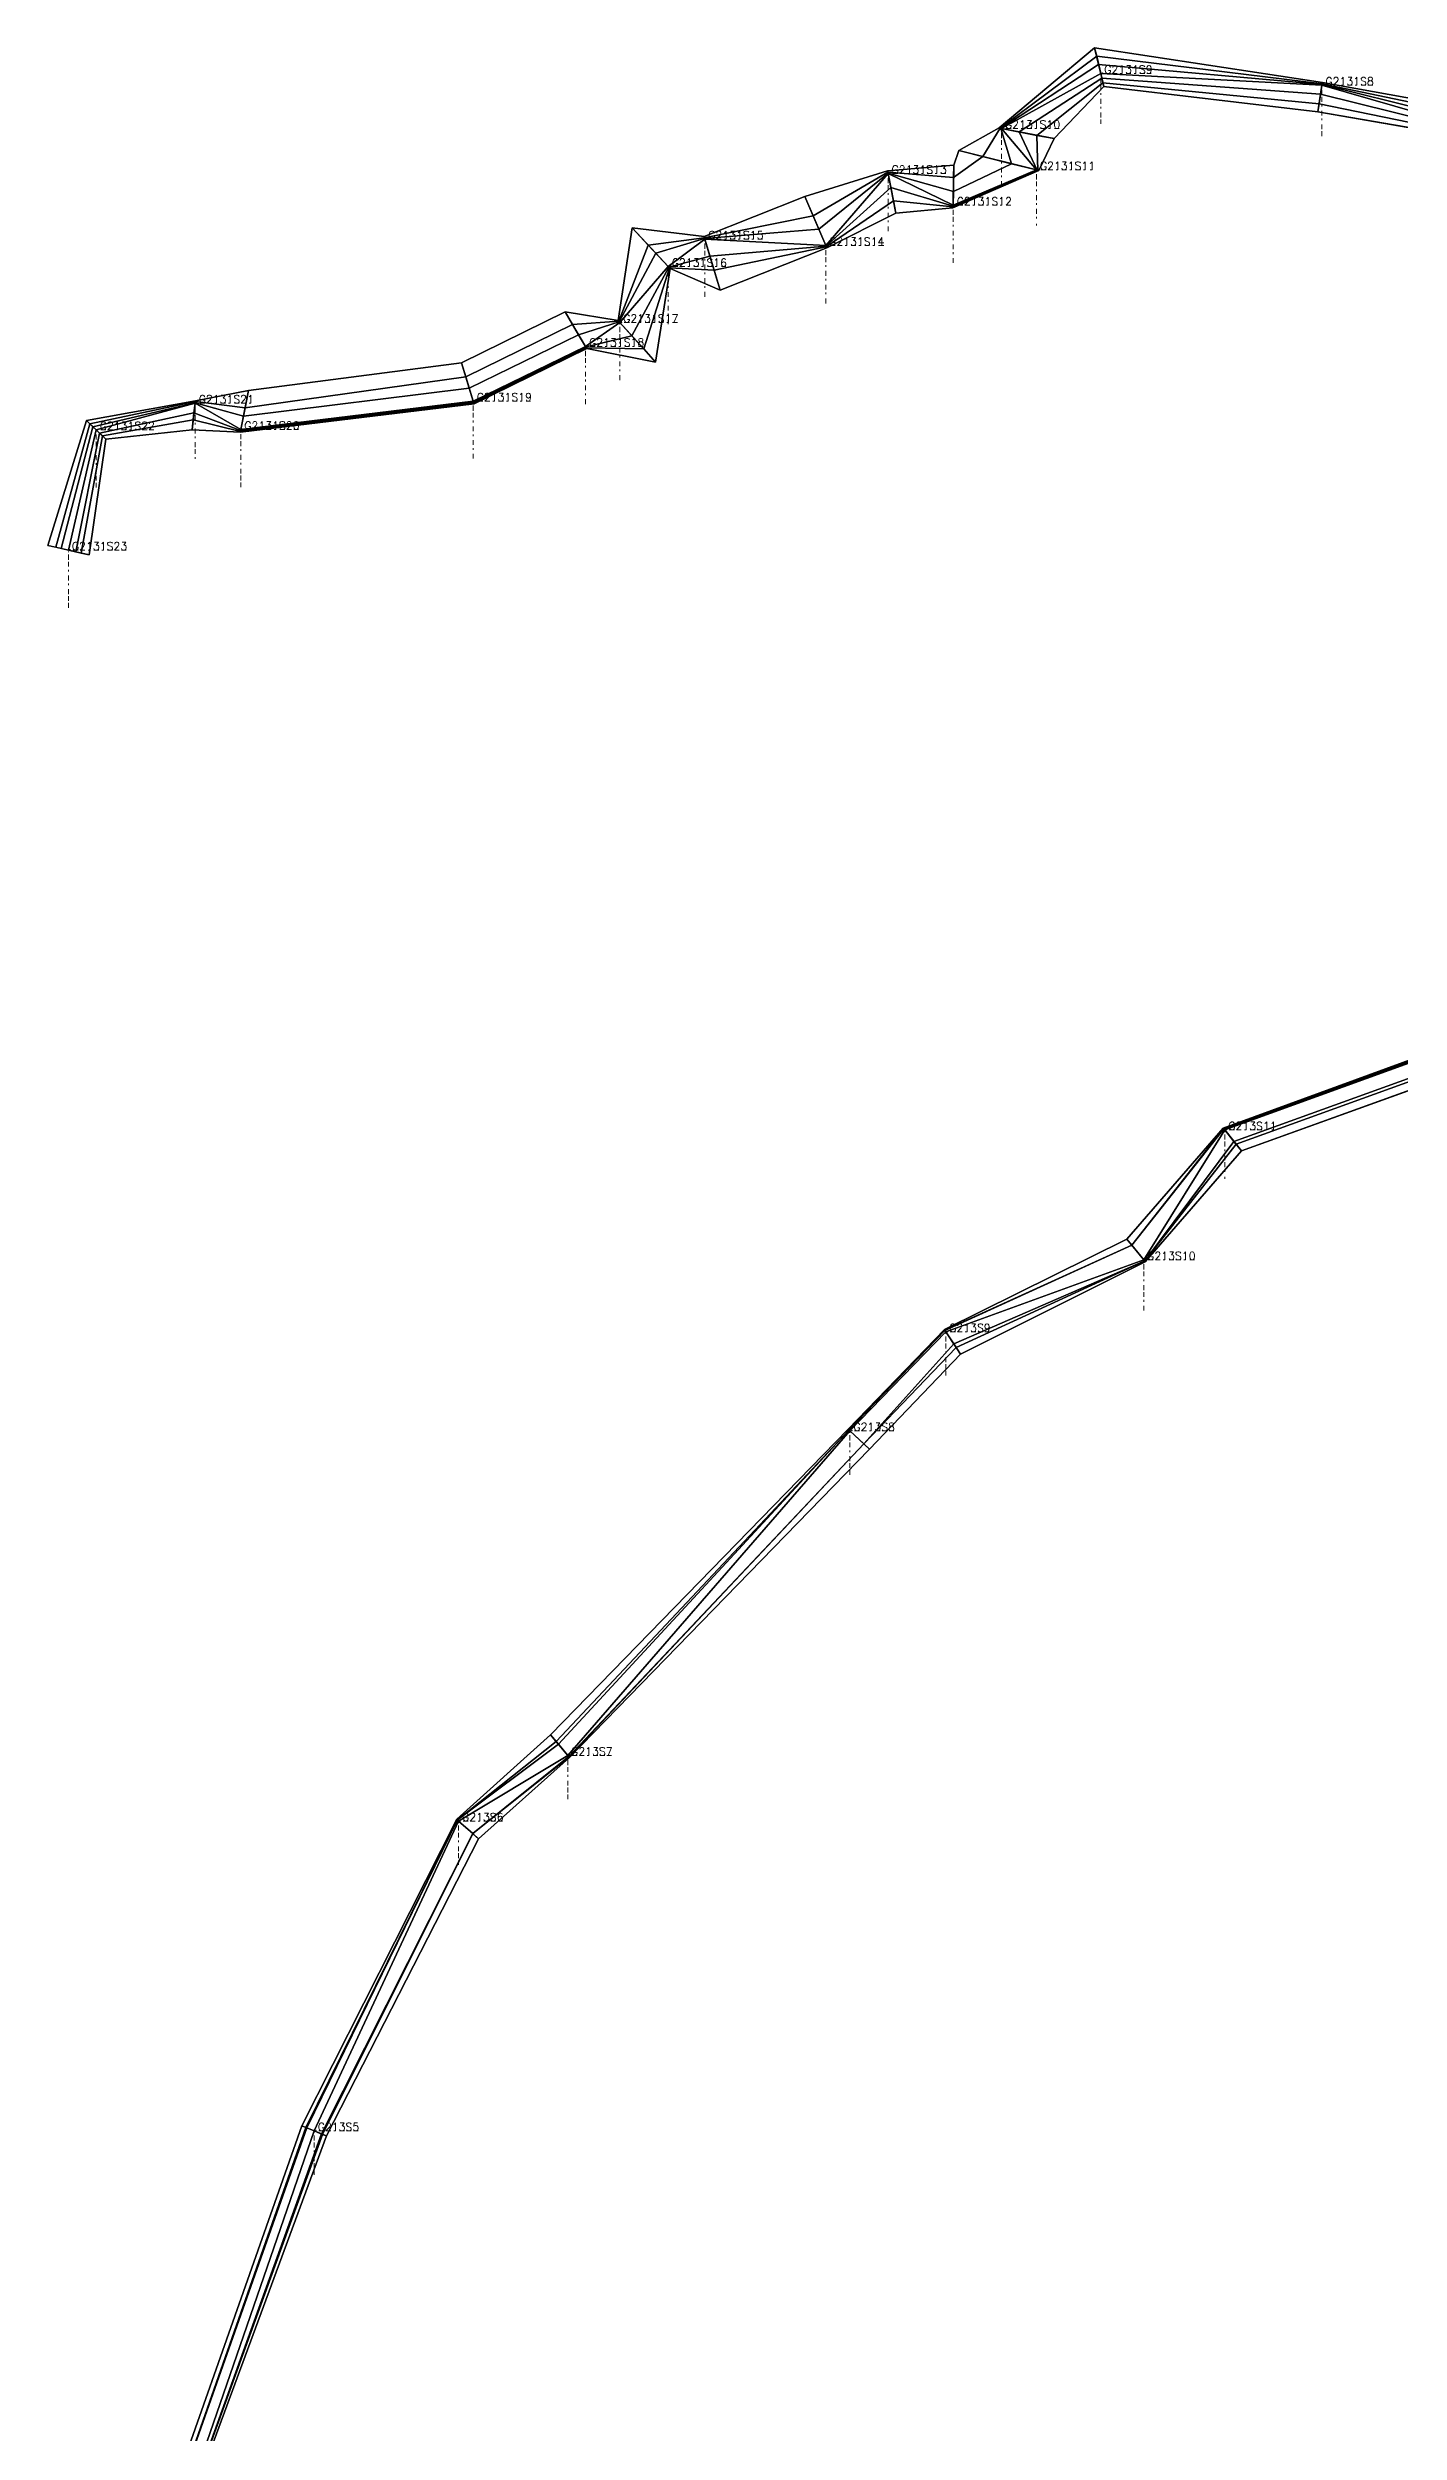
# Model space of a CAD drawing. Extents: x 34233638 to 35010029, y 7400000 to 8016345.
# Drawn here: x 34704346 to 34709412, y 7525335 to 7534276 of the extents above; entities that cross this region are included whole.
import ezdxf

# ---------------------------------------------------------------- set-up
doc = ezdxf.new("R2010")
doc.units = 0
doc.header["$LTSCALE"] = 6
doc.header["$MEASUREMENT"] = 0
for name, color, linetype in [('T-3DF1', 245, 'CONTINUOUS'), ('T-3DF2', 243, 'CONTINUOUS'), ('T-3DF3', 241, 'CONTINUOUS'), ('T-3DF4', 243, 'CONTINUOUS'), ('T-3DF5', 245, 'CONTINUOUS'), ('T-3DF6', 247, 'CONTINUOUS'), ('T-3DF7', 249, 'CONTINUOUS'), ('T-3DF8', 247, 'CONTINUOUS'), ('V-FIL', 41, 'CONTINUOUS'), ('V-PROFIL-C', 65, 'CONTINUOUS'), ('V-PROFIL-P', 65, 'CONTINUOUS'), ('V-STATION', 7, 'CONTINUOUS'), ('V-STATION-C1', 7, 'CONTINUOUS'), ('V-STATION-C2', 7, 'CONTINUOUS'), ('X-CONTOUR', 7, 'CONTINUOUS')]:
    doc.layers.add(name, color=color, linetype=linetype)
doc.styles.add('SIMPLEX', font='simplex')

msp = doc.modelspace()

# ---------------------------------------------------------------- linework, layer by layer
at = {"layer": 'T-3DF1'}
for points in [[(34708304, 7534130, -45679), (34708301, 7534144, -45644), (34708053, 7533947, -45536), (34708118, 7533935, -45604)], [(34709107, 7534036, -45577), (34709111, 7534065, -45507), (34708301, 7534144, -45644), (34708304, 7534130, -45679)], [(34709935, 7533892, -45428), (34709934, 7533897, -45374), (34709111, 7534065, -45507), (34709107, 7534036, -45577)], [(34708118, 7533935, -45604), (34708053, 7533947, -45536), (34708057, 7533816, -45434), (34708061, 7533815, -45539)], [(34708061, 7533815, -45539), (34708057, 7533816, -45434), (34707740, 7533679, -45484), (34707739, 7533675, -45539)], [(34707525, 7533656, -45524), (34707516, 7533702, -45454), (34707264, 7533529, -45520), (34707266, 7533525, -45549)], [(34707739, 7533675, -45539), (34707740, 7533679, -45484), (34707516, 7533702, -45454), (34707525, 7533656, -45524)], [(34707266, 7533525, -45549), (34707264, 7533529, -45520), (34706844, 7533442, -45519), (34706867, 7533367, -45549)], [(34706679, 7533448, -45605), (34706677, 7533450, -45592), (34706580, 7533147, -45527), (34706624, 7533097, -45595)], [(34706867, 7533367, -45549), (34706844, 7533442, -45519), (34706677, 7533450, -45592), (34706679, 7533448, -45605)], [(34706367, 7533148, -45553), (34706365, 7533151, -45524), (34705942, 7532945, -45491), (34705944, 7532941, -45521)], [(34706624, 7533097, -45595), (34706580, 7533147, -45527), (34706365, 7533151, -45524), (34706367, 7533148, -45553)], [(34705944, 7532941, -45521), (34705942, 7532945, -45491), (34705069, 7532837, -45477), (34705068, 7532834, -45490)], [(34704564, 7532808, -45561), (34704551, 7532821, -45548), (34704471, 7532381, -45353), (34704502, 7532374, -45365)], [(34704887, 7532843, -45514), (34704891, 7532881, -45495), (34704551, 7532821, -45548), (34704564, 7532808, -45561)], [(34705068, 7532834, -45490), (34705069, 7532837, -45477), (34704891, 7532881, -45495), (34704887, 7532843, -45514)], [(34708752, 7530225, -45736), (34708754, 7530222, -45631), (34709544, 7530509, -45705), (34709541, 7530513, -45809)], [(34708391, 7529809, -45706), (34708410, 7529786, -45635), (34708754, 7530222, -45631), (34708752, 7530225, -45736)], [(34707707, 7529470, -45678), (34707708, 7529467, -45671), (34708410, 7529786, -45635), (34708391, 7529809, -45706)], [(34707346, 7529096, -45678), (34707349, 7529093, -45624), (34707708, 7529467, -45671), (34707707, 7529470, -45678)], [(34706231, 7527950, -45678), (34706252, 7527925, -45545), (34707349, 7529093, -45624), (34707346, 7529096, -45678)], [(34705879, 7527634, -45720), (34705882, 7527631, -45665), (34706252, 7527925, -45545), (34706231, 7527950, -45678)], [(34705298, 7526484, -45832), (34705317, 7526476, -45827), (34705882, 7527631, -45665), (34705879, 7527634, -45720)], [(34704618, 7524549, -45970), (34704643, 7524565, -45899), (34705317, 7526476, -45827), (34705298, 7526484, -45832)]]:
    msp.add_3dface(points, dxfattribs=at)
at = {"layer": 'T-3DF2'}
for points in [[(34708301, 7534144, -45644), (34708293, 7534179, -45629), (34707921, 7533973, -45504), (34708053, 7533947, -45536)], [(34709111, 7534065, -45507), (34709122, 7534135, -45477), (34708293, 7534179, -45629), (34708301, 7534144, -45644)], [(34709934, 7533897, -45374), (34709934, 7533902, -45328), (34709122, 7534135, -45477), (34709111, 7534065, -45507)], [(34708053, 7533947, -45536), (34707921, 7533973, -45504), (34708052, 7533818, -45339), (34708057, 7533816, -45434)], [(34707516, 7533702, -45454), (34707496, 7533804, -45424), (34707262, 7533534, -45499), (34707264, 7533529, -45520)], [(34707740, 7533679, -45484), (34707740, 7533685, -45439), (34707496, 7533804, -45424), (34707516, 7533702, -45454)], [(34708057, 7533816, -45434), (34708052, 7533818, -45339), (34707740, 7533685, -45439), (34707740, 7533679, -45484)], [(34706844, 7533442, -45519), (34706809, 7533558, -45499), (34706672, 7533455, -45585), (34706677, 7533450, -45592)], [(34707264, 7533529, -45520), (34707262, 7533534, -45499), (34706809, 7533558, -45499), (34706844, 7533442, -45519)], [(34706677, 7533450, -45592), (34706672, 7533455, -45585), (34706490, 7533246, -45495), (34706580, 7533147, -45527)], [(34706580, 7533147, -45527), (34706490, 7533246, -45495), (34706362, 7533156, -45503), (34706365, 7533151, -45524)], [(34706365, 7533151, -45524), (34706362, 7533156, -45503), (34705941, 7532951, -45471), (34705942, 7532945, -45491)], [(34704891, 7532881, -45495), (34704899, 7532943, -45484), (34704528, 7532843, -45541), (34704551, 7532821, -45548)], [(34705069, 7532837, -45477), (34705070, 7532844, -45470), (34704899, 7532943, -45484), (34704891, 7532881, -45495)], [(34705942, 7532945, -45491), (34705941, 7532951, -45471), (34705070, 7532844, -45470), (34705069, 7532837, -45477)], [(34704551, 7532821, -45548), (34704528, 7532843, -45541), (34704424, 7532392, -45345), (34704471, 7532381, -45353)], [(34708754, 7530222, -45631), (34708758, 7530218, -45536), (34709547, 7530505, -45609), (34709544, 7530509, -45705)], [(34708410, 7529786, -45635), (34708454, 7529731, -45606), (34708758, 7530218, -45536), (34708754, 7530222, -45631)], [(34707708, 7529467, -45671), (34707712, 7529461, -45668), (34708454, 7529731, -45606), (34708410, 7529786, -45635)], [(34707349, 7529093, -45624), (34707353, 7529090, -45578), (34707712, 7529461, -45668), (34707708, 7529467, -45671)], [(34706252, 7527925, -45545), (34706295, 7527873, -45478), (34707353, 7529090, -45578), (34707349, 7529093, -45624)], [(34705882, 7527631, -45665), (34705886, 7527627, -45620), (34706295, 7527873, -45478), (34706252, 7527925, -45545)], [(34705317, 7526476, -45827), (34705345, 7526465, -45822), (34705886, 7527627, -45620), (34705882, 7527631, -45665)], [(34704643, 7524565, -45899), (34704703, 7524602, -45870), (34705345, 7526465, -45822), (34705317, 7526476, -45827)]]:
    msp.add_3dface(points, dxfattribs=at)
at = {"layer": 'T-3DF3'}
for points in [[(34708293, 7534179, -45629), (34708278, 7534244, -45645), (34707916, 7533974, -45550), (34707921, 7533973, -45504)], [(34709122, 7534135, -45477), (34709123, 7534141, -45523), (34708278, 7534244, -45645), (34708293, 7534179, -45629)], [(34709934, 7533902, -45328), (34709926, 7533973, -45358), (34709123, 7534141, -45523), (34709122, 7534135, -45477)], [(34707921, 7533973, -45504), (34707916, 7533974, -45550), (34707851, 7533868, -45399), (34708052, 7533818, -45339)], [(34708052, 7533818, -45339), (34707851, 7533868, -45399), (34707741, 7533789, -45469), (34707740, 7533685, -45439)], [(34707496, 7533804, -45424), (34707495, 7533809, -45470), (34707215, 7533646, -45519), (34707262, 7533534, -45499)], [(34707740, 7533685, -45439), (34707741, 7533789, -45469), (34707495, 7533809, -45470), (34707496, 7533804, -45424)], [(34707262, 7533534, -45499), (34707215, 7533646, -45519), (34706807, 7533563, -45520), (34706809, 7533558, -45499)], [(34706672, 7533455, -45585), (34706597, 7533535, -45593), (34706487, 7533250, -45541), (34706490, 7533246, -45495)], [(34706809, 7533558, -45499), (34706807, 7533563, -45520), (34706597, 7533535, -45593), (34706672, 7533455, -45585)], [(34706490, 7533246, -45495), (34706487, 7533250, -45541), (34706313, 7533238, -45522), (34706362, 7533156, -45503)], [(34706362, 7533156, -45503), (34706313, 7533238, -45522), (34705913, 7533042, -45490), (34705941, 7532951, -45471)], [(34705941, 7532951, -45471), (34705913, 7533042, -45490), (34705086, 7532926, -45478), (34705070, 7532844, -45470)], [(34704899, 7532943, -45484), (34704900, 7532949, -45495), (34704504, 7532866, -45548), (34704528, 7532843, -45541)], [(34705070, 7532844, -45470), (34705086, 7532926, -45478), (34704900, 7532949, -45495), (34704899, 7532943, -45484)], [(34704528, 7532843, -45541), (34704504, 7532866, -45548), (34704376, 7532403, -45353), (34704424, 7532392, -45345)], [(34708758, 7530218, -45536), (34708801, 7530165, -45602), (34709585, 7530448, -45676), (34709547, 7530505, -45609)], [(34708454, 7529731, -45606), (34708458, 7529727, -45651), (34708801, 7530165, -45602), (34708758, 7530218, -45536)], [(34707712, 7529461, -45668), (34707742, 7529416, -45673), (34708458, 7529727, -45651), (34708454, 7529731, -45606)], [(34707353, 7529090, -45578), (34707405, 7529041, -45608), (34707742, 7529416, -45673), (34707712, 7529461, -45668)], [(34706295, 7527873, -45478), (34706299, 7527869, -45573), (34707405, 7529041, -45608), (34707353, 7529090, -45578)], [(34705886, 7527627, -45620), (34705939, 7527580, -45649), (34706299, 7527869, -45573), (34706295, 7527873, -45478)], [(34705345, 7526465, -45822), (34705372, 7526454, -45827), (34705939, 7527580, -45649), (34705886, 7527627, -45620)], [(34704703, 7524602, -45870), (34704708, 7524605, -45915), (34705372, 7526454, -45827), (34705345, 7526465, -45822)]]:
    msp.add_3dface(points, dxfattribs=at)
at = {"layer": 'T-3DF4'}
for points in [[(34708278, 7534244, -45645), (34708270, 7534276, -45679), (34707912, 7533975, -45604), (34707916, 7533974, -45550)], [(34709123, 7534141, -45523), (34709124, 7534145, -45577), (34708270, 7534276, -45679), (34708278, 7534244, -45645)], [(34709926, 7533973, -45358), (34709923, 7534002, -45428), (34709124, 7534145, -45577), (34709123, 7534141, -45523)], [(34707916, 7533974, -45550), (34707912, 7533975, -45604), (34707761, 7533890, -45539), (34707851, 7533868, -45399)], [(34707851, 7533868, -45399), (34707761, 7533890, -45539), (34707742, 7533835, -45539), (34707741, 7533789, -45469)], [(34707495, 7533809, -45470), (34707494, 7533814, -45524), (34707184, 7533718, -45549), (34707215, 7533646, -45519)], [(34707741, 7533789, -45469), (34707742, 7533835, -45539), (34707494, 7533814, -45524), (34707495, 7533809, -45470)], [(34707215, 7533646, -45519), (34707184, 7533718, -45549), (34706806, 7533568, -45549), (34706807, 7533563, -45520)], [(34706597, 7533535, -45593), (34706536, 7533601, -45605), (34706484, 7533253, -45595), (34706487, 7533250, -45541)], [(34706807, 7533563, -45520), (34706806, 7533568, -45549), (34706536, 7533601, -45605), (34706597, 7533535, -45593)], [(34706313, 7533238, -45522), (34706285, 7533285, -45553), (34705897, 7533094, -45521), (34705913, 7533042, -45490)], [(34706487, 7533250, -45541), (34706484, 7533253, -45595), (34706285, 7533285, -45553), (34706313, 7533238, -45522)], [(34705913, 7533042, -45490), (34705897, 7533094, -45521), (34705098, 7532991, -45490), (34705086, 7532926, -45478)], [(34705086, 7532926, -45478), (34705098, 7532991, -45490), (34704900, 7532952, -45514), (34704900, 7532949, -45495)], [(34704900, 7532949, -45495), (34704900, 7532952, -45514), (34704492, 7532878, -45561), (34704504, 7532866, -45548)], [(34704504, 7532866, -45548), (34704492, 7532878, -45561), (34704346, 7532410, -45365), (34704376, 7532403, -45353)], [(34708801, 7530165, -45602), (34708821, 7530140, -45736), (34709603, 7530422, -45809), (34709585, 7530448, -45676)], [(34708458, 7529727, -45651), (34708460, 7529724, -45706), (34708821, 7530140, -45736), (34708801, 7530165, -45602)], [(34707742, 7529416, -45673), (34707767, 7529378, -45678), (34708460, 7529724, -45706), (34708458, 7529727, -45651)], [(34707405, 7529041, -45608), (34707426, 7529021, -45678), (34707767, 7529378, -45678), (34707742, 7529416, -45673)], [(34706299, 7527869, -45573), (34706302, 7527865, -45678), (34707426, 7529021, -45678), (34707405, 7529041, -45608)], [(34705939, 7527580, -45649), (34705961, 7527560, -45720), (34706302, 7527865, -45678), (34706299, 7527869, -45573)], [(34705372, 7526454, -45827), (34705391, 7526446, -45832), (34705961, 7527560, -45720), (34705939, 7527580, -45649)], [(34704708, 7524605, -45915), (34704712, 7524608, -45970), (34705391, 7526446, -45832), (34705372, 7526454, -45827)]]:
    msp.add_3dface(points, dxfattribs=at)
at = {"layer": 'T-3DF5'}
for points in [[(34708270, 7534276, -45679), (34708285, 7534213, -45715), (34707919, 7533973, -45632), (34707912, 7533975, -45604)], [(34709124, 7534145, -45577), (34709123, 7534138, -45592), (34708285, 7534213, -45715), (34708270, 7534276, -45679)], [(34709923, 7534002, -45428), (34709930, 7533938, -45464), (34709123, 7534138, -45592), (34709124, 7534145, -45577)], [(34707912, 7533975, -45604), (34707919, 7533973, -45632), (34707959, 7533841, -45569), (34707761, 7533890, -45539)], [(34707761, 7533890, -45539), (34707959, 7533841, -45569), (34707741, 7533737, -45574), (34707742, 7533835, -45539)], [(34707494, 7533814, -45524), (34707496, 7533806, -45577), (34707236, 7533596, -45583), (34707184, 7533718, -45549)], [(34707742, 7533835, -45539), (34707741, 7533737, -45574), (34707496, 7533806, -45577), (34707494, 7533814, -45524)], [(34707184, 7533718, -45549), (34707236, 7533596, -45583), (34706808, 7533561, -45577), (34706806, 7533568, -45549)], [(34706536, 7533601, -45605), (34706625, 7533506, -45650), (34706488, 7533248, -45623), (34706484, 7533253, -45595)], [(34706806, 7533568, -45549), (34706808, 7533561, -45577), (34706625, 7533506, -45650), (34706536, 7533601, -45605)], [(34706285, 7533285, -45553), (34706336, 7533200, -45581), (34705926, 7533000, -45548), (34705897, 7533094, -45521)], [(34706484, 7533253, -45595), (34706488, 7533248, -45623), (34706336, 7533200, -45581), (34706285, 7533285, -45553)], [(34705897, 7533094, -45521), (34705926, 7533000, -45548), (34705080, 7532895, -45525), (34705098, 7532991, -45490)], [(34705098, 7532991, -45490), (34705080, 7532895, -45525), (34704899, 7532945, -45544), (34704900, 7532952, -45514)], [(34704900, 7532952, -45514), (34704899, 7532945, -45544), (34704515, 7532855, -45595), (34704492, 7532878, -45561)], [(34704492, 7532878, -45561), (34704515, 7532855, -45595), (34704396, 7532398, -45400), (34704346, 7532410, -45365)], [(34708821, 7530140, -45736), (34708792, 7530175, -45742), (34709578, 7530459, -45815), (34709603, 7530422, -45809)], [(34708460, 7529724, -45706), (34708458, 7529727, -45761), (34708792, 7530175, -45742), (34708821, 7530140, -45736)], [(34707767, 7529378, -45678), (34707751, 7529402, -45749), (34708458, 7529727, -45761), (34708460, 7529724, -45706)], [(34707426, 7529021, -45678), (34707405, 7529041, -45749), (34707751, 7529402, -45749), (34707767, 7529378, -45678)], [(34706302, 7527865, -45678), (34706300, 7527868, -45685), (34707405, 7529041, -45749), (34707426, 7529021, -45678)], [(34705961, 7527560, -45720), (34705939, 7527580, -45791), (34706300, 7527868, -45685), (34706302, 7527865, -45678)], [(34705391, 7526446, -45832), (34705376, 7526452, -45899), (34705939, 7527580, -45791), (34705961, 7527560, -45720)], [(34704712, 7524608, -45970), (34704708, 7524605, -46025), (34705376, 7526452, -45899), (34705391, 7526446, -45832)]]:
    msp.add_3dface(points, dxfattribs=at)
at = {"layer": 'T-3DF6'}
for points in [[(34708285, 7534213, -45715), (34708293, 7534179, -45779), (34707921, 7533973, -45704), (34707919, 7533973, -45632)], [(34709123, 7534138, -45592), (34709122, 7534135, -45627), (34708293, 7534179, -45779), (34708285, 7534213, -45715)], [(34709930, 7533938, -45464), (34709934, 7533902, -45528), (34709122, 7534135, -45627), (34709123, 7534138, -45592)], [(34707919, 7533973, -45632), (34707921, 7533973, -45704), (34708052, 7533818, -45639), (34707959, 7533841, -45569)], [(34707496, 7533806, -45577), (34707496, 7533804, -45724), (34707262, 7533534, -45649), (34707236, 7533596, -45583)], [(34707741, 7533737, -45574), (34707740, 7533685, -45639), (34707496, 7533804, -45724), (34707496, 7533806, -45577)], [(34707959, 7533841, -45569), (34708052, 7533818, -45639), (34707740, 7533685, -45639), (34707741, 7533737, -45574)], [(34706808, 7533561, -45577), (34706809, 7533558, -45649), (34706672, 7533455, -45735), (34706625, 7533506, -45650)], [(34707236, 7533596, -45583), (34707262, 7533534, -45649), (34706809, 7533558, -45649), (34706808, 7533561, -45577)], [(34706625, 7533506, -45650), (34706672, 7533455, -45735), (34706490, 7533246, -45695), (34706488, 7533248, -45623)], [(34706488, 7533248, -45623), (34706490, 7533246, -45695), (34706362, 7533156, -45633), (34706336, 7533200, -45581)], [(34706336, 7533200, -45581), (34706362, 7533156, -45633), (34705941, 7532951, -45601), (34705926, 7533000, -45548)], [(34705926, 7533000, -45548), (34705941, 7532951, -45601), (34705070, 7532844, -45590), (34705080, 7532895, -45525)], [(34704899, 7532945, -45544), (34704899, 7532943, -45624), (34704528, 7532843, -45661), (34704515, 7532855, -45595)], [(34705080, 7532895, -45525), (34705070, 7532844, -45590), (34704899, 7532943, -45624), (34704899, 7532945, -45544)], [(34704515, 7532855, -45595), (34704528, 7532843, -45661), (34704424, 7532392, -45465), (34704396, 7532398, -45400)], [(34708792, 7530175, -45742), (34708758, 7530218, -45746), (34709547, 7530505, -45819), (34709578, 7530459, -45815)], [(34708458, 7529727, -45761), (34708454, 7529731, -45806), (34708758, 7530218, -45746), (34708792, 7530175, -45742)], [(34707751, 7529402, -45749), (34707712, 7529461, -45778), (34708454, 7529731, -45806), (34708458, 7529727, -45761)], [(34707405, 7529041, -45749), (34707353, 7529090, -45778), (34707712, 7529461, -45778), (34707751, 7529402, -45749)], [(34706300, 7527868, -45685), (34706295, 7527873, -45688), (34707353, 7529090, -45778), (34707405, 7529041, -45749)], [(34705939, 7527580, -45791), (34705886, 7527627, -45820), (34706295, 7527873, -45688), (34706300, 7527868, -45685)], [(34705376, 7526452, -45899), (34705345, 7526465, -45932), (34705886, 7527627, -45820), (34705939, 7527580, -45791)], [(34704708, 7524605, -46025), (34704703, 7524602, -46070), (34705345, 7526465, -45932), (34705376, 7526452, -45899)]]:
    msp.add_3dface(points, dxfattribs=at)
at = {"layer": 'T-3DF7'}
for points in [[(34708293, 7534179, -45779), (34708297, 7534162, -45713), (34707987, 7533960, -45638), (34707921, 7533973, -45704)], [(34709122, 7534135, -45627), (34709117, 7534102, -45594), (34708297, 7534162, -45713), (34708293, 7534179, -45779)], [(34709934, 7533902, -45528), (34709934, 7533899, -45456), (34709117, 7534102, -45594), (34709122, 7534135, -45627)], [(34707921, 7533973, -45704), (34707987, 7533960, -45638), (34708055, 7533817, -45566), (34708052, 7533818, -45639)], [(34707496, 7533804, -45724), (34707506, 7533752, -45595), (34707263, 7533532, -45577), (34707262, 7533534, -45649)], [(34707740, 7533685, -45639), (34707740, 7533682, -45566), (34707506, 7533752, -45595), (34707496, 7533804, -45724)], [(34708052, 7533818, -45639), (34708055, 7533817, -45566), (34707740, 7533682, -45566), (34707740, 7533685, -45639)], [(34706809, 7533558, -45649), (34706828, 7533494, -45583), (34706674, 7533453, -45640), (34706672, 7533455, -45735)], [(34707262, 7533534, -45649), (34707263, 7533532, -45577), (34706828, 7533494, -45583), (34706809, 7533558, -45649)], [(34706672, 7533455, -45735), (34706674, 7533453, -45640), (34706535, 7533196, -45629), (34706490, 7533246, -45695)], [(34706490, 7533246, -45695), (34706535, 7533196, -45629), (34706364, 7533154, -45576), (34706362, 7533156, -45633)], [(34706362, 7533156, -45633), (34706364, 7533154, -45576), (34705942, 7532948, -45543), (34705941, 7532951, -45601)], [(34704899, 7532943, -45624), (34704894, 7532907, -45554), (34704540, 7532831, -45595), (34704528, 7532843, -45661)], [(34705070, 7532844, -45590), (34705069, 7532841, -45518), (34704894, 7532907, -45554), (34704899, 7532943, -45624)], [(34705941, 7532951, -45601), (34705942, 7532948, -45543), (34705069, 7532841, -45518), (34705070, 7532844, -45590)], [(34704528, 7532843, -45661), (34704540, 7532831, -45595), (34704451, 7532386, -45400), (34704424, 7532392, -45465)], [(34708758, 7530218, -45746), (34708753, 7530223, -45743), (34709543, 7530511, -45817), (34709547, 7530505, -45819)], [(34708454, 7529731, -45806), (34708410, 7529786, -45777), (34708753, 7530223, -45743), (34708758, 7530218, -45746)], [(34707712, 7529461, -45778), (34707709, 7529466, -45733), (34708410, 7529786, -45777), (34708454, 7529731, -45806)], [(34707353, 7529090, -45778), (34707349, 7529093, -45733), (34707709, 7529466, -45733), (34707712, 7529461, -45778)], [(34706295, 7527873, -45688), (34706260, 7527915, -45684), (34707349, 7529093, -45733), (34707353, 7529090, -45778)], [(34705886, 7527627, -45820), (34705882, 7527631, -45775), (34706260, 7527915, -45684), (34706295, 7527873, -45688)], [(34705345, 7526465, -45932), (34705313, 7526478, -45899), (34705882, 7527631, -45775), (34705886, 7527627, -45820)], [(34704703, 7524602, -46070), (34704643, 7524565, -46041), (34705313, 7526478, -45899), (34705345, 7526465, -45932)]]:
    msp.add_3dface(points, dxfattribs=at)
at = {"layer": 'T-3DF8'}
for points in [[(34708297, 7534162, -45713), (34708304, 7534130, -45679), (34708118, 7533935, -45604), (34707987, 7533960, -45638)], [(34709117, 7534102, -45594), (34709107, 7534036, -45577), (34708304, 7534130, -45679), (34708297, 7534162, -45713)], [(34709934, 7533899, -45456), (34709935, 7533892, -45428), (34709107, 7534036, -45577), (34709117, 7534102, -45594)], [(34707987, 7533960, -45638), (34708118, 7533935, -45604), (34708061, 7533815, -45539), (34708055, 7533817, -45566)], [(34708055, 7533817, -45566), (34708061, 7533815, -45539), (34707739, 7533675, -45539), (34707740, 7533682, -45566)], [(34707506, 7533752, -45595), (34707525, 7533656, -45524), (34707266, 7533525, -45549), (34707263, 7533532, -45577)], [(34707740, 7533682, -45566), (34707739, 7533675, -45539), (34707525, 7533656, -45524), (34707506, 7533752, -45595)], [(34707263, 7533532, -45577), (34707266, 7533525, -45549), (34706867, 7533367, -45549), (34706828, 7533494, -45583)], [(34706674, 7533453, -45640), (34706679, 7533448, -45605), (34706624, 7533097, -45595), (34706535, 7533196, -45629)], [(34706828, 7533494, -45583), (34706867, 7533367, -45549), (34706679, 7533448, -45605), (34706674, 7533453, -45640)], [(34706364, 7533154, -45576), (34706367, 7533148, -45553), (34705944, 7532941, -45521), (34705942, 7532948, -45543)], [(34706535, 7533196, -45629), (34706624, 7533097, -45595), (34706367, 7533148, -45553), (34706364, 7533154, -45576)], [(34704894, 7532907, -45554), (34704887, 7532843, -45514), (34704564, 7532808, -45561), (34704540, 7532831, -45595)], [(34705069, 7532841, -45518), (34705068, 7532834, -45490), (34704887, 7532843, -45514), (34704894, 7532907, -45554)], [(34705942, 7532948, -45543), (34705944, 7532941, -45521), (34705068, 7532834, -45490), (34705069, 7532841, -45518)], [(34704540, 7532831, -45595), (34704564, 7532808, -45561), (34704502, 7532374, -45365), (34704451, 7532386, -45400)], [(34708753, 7530223, -45743), (34708752, 7530225, -45736), (34709541, 7530513, -45809), (34709543, 7530511, -45817)], [(34708410, 7529786, -45777), (34708391, 7529809, -45706), (34708752, 7530225, -45736), (34708753, 7530223, -45743)], [(34707709, 7529466, -45733), (34707707, 7529470, -45678), (34708391, 7529809, -45706), (34708410, 7529786, -45777)], [(34707349, 7529093, -45733), (34707346, 7529096, -45678), (34707707, 7529470, -45678), (34707709, 7529466, -45733)], [(34706260, 7527915, -45684), (34706231, 7527950, -45678), (34707346, 7529096, -45678), (34707349, 7529093, -45733)], [(34705882, 7527631, -45775), (34705879, 7527634, -45720), (34706231, 7527950, -45678), (34706260, 7527915, -45684)], [(34705313, 7526478, -45899), (34705298, 7526484, -45832), (34705879, 7527634, -45720), (34705882, 7527631, -45775)], [(34704643, 7524565, -46041), (34704618, 7524549, -45970), (34705298, 7526484, -45832), (34705313, 7526478, -45899)]]:
    msp.add_3dface(points, dxfattribs=at)
at = {"layer": 'V-FIL'}
for points in [[(34708293, 7534179, -45679), (34707921, 7533973, -45604)], [(34709122, 7534135, -45577), (34708293, 7534179, -45679)], [(34709934, 7533902, -45428), (34709122, 7534135, -45577)], [(34707921, 7533973, -45604), (34708052, 7533818, -45539)], [(34707496, 7533804, -45524), (34707262, 7533534, -45549)], [(34707740, 7533685, -45539), (34707496, 7533804, -45524)], [(34708052, 7533818, -45539), (34707740, 7533685, -45539)], [(34706809, 7533558, -45549), (34706672, 7533455, -45605)], [(34707262, 7533534, -45549), (34706809, 7533558, -45549)], [(34706672, 7533455, -45605), (34706490, 7533246, -45595)], [(34706490, 7533246, -45595), (34706362, 7533156, -45553)], [(34706362, 7533156, -45553), (34705941, 7532951, -45521)], [(34704899, 7532943, -45514), (34704528, 7532843, -45561)], [(34705070, 7532844, -45490), (34704899, 7532943, -45514)], [(34705941, 7532951, -45521), (34705070, 7532844, -45490)], [(34704528, 7532843, -45561), (34704424, 7532392, -45365)], [(34708758, 7530218, -45736), (34709547, 7530505, -45809)], [(34708454, 7529731, -45706), (34708758, 7530218, -45736)], [(34707712, 7529461, -45678), (34708454, 7529731, -45706)], [(34707353, 7529090, -45678), (34707712, 7529461, -45678)], [(34706295, 7527873, -45678), (34707353, 7529090, -45678)], [(34705886, 7527627, -45720), (34706295, 7527873, -45678)], [(34705345, 7526465, -45832), (34705886, 7527627, -45720)], [(34704703, 7524602, -45970), (34705345, 7526465, -45832)]]:
    msp.add_polyline3d(points, dxfattribs=at)
at = {"layer": 'V-PROFIL-C'}
for points in [[(34708293, 7534179, -45679), (34708293, 7534179, -45629)], [(34708293, 7534179, -45679), (34708293, 7534179, -45779)], [(34709122, 7534135, -45577), (34709122, 7534135, -45477)], [(34709122, 7534135, -45577), (34709122, 7534135, -45627)], [(34707921, 7533973, -45604), (34707921, 7533973, -45504)], [(34707921, 7533973, -45604), (34707921, 7533973, -45704)], [(34707496, 7533804, -45524), (34707496, 7533804, -45424)], [(34707496, 7533804, -45524), (34707496, 7533804, -45724)], [(34708052, 7533818, -45539), (34708052, 7533818, -45339)], [(34708052, 7533818, -45539), (34708052, 7533818, -45639)], [(34707740, 7533685, -45539), (34707740, 7533685, -45439)], [(34707740, 7533685, -45539), (34707740, 7533685, -45639)], [(34706809, 7533558, -45549), (34706809, 7533558, -45499)], [(34706809, 7533558, -45549), (34706809, 7533558, -45649)], [(34707262, 7533534, -45549), (34707262, 7533534, -45499)], [(34707262, 7533534, -45549), (34707262, 7533534, -45649)], [(34706672, 7533455, -45605), (34706672, 7533455, -45585)], [(34706672, 7533455, -45605), (34706672, 7533455, -45735)], [(34706490, 7533246, -45595), (34706490, 7533246, -45495)], [(34706490, 7533246, -45595), (34706490, 7533246, -45695)], [(34706362, 7533156, -45553), (34706362, 7533156, -45503)], [(34706362, 7533156, -45553), (34706362, 7533156, -45633)], [(34704899, 7532943, -45514), (34704899, 7532943, -45484)], [(34704899, 7532943, -45514), (34704899, 7532943, -45624)], [(34705941, 7532951, -45521), (34705941, 7532951, -45471)], [(34705941, 7532951, -45521), (34705941, 7532951, -45601)], [(34704528, 7532843, -45561), (34704528, 7532843, -45541)], [(34704528, 7532843, -45561), (34704528, 7532843, -45661)], [(34705070, 7532844, -45490), (34705070, 7532844, -45470)], [(34705070, 7532844, -45490), (34705070, 7532844, -45590)], [(34704424, 7532392, -45365), (34704424, 7532392, -45345)], [(34704424, 7532392, -45365), (34704424, 7532392, -45465)], [(34708758, 7530218, -45736), (34708758, 7530218, -45536)], [(34708758, 7530218, -45736), (34708758, 7530218, -45746)], [(34708454, 7529731, -45706), (34708454, 7529731, -45606)], [(34708454, 7529731, -45706), (34708454, 7529731, -45806)], [(34707712, 7529461, -45678), (34707712, 7529461, -45668)], [(34707712, 7529461, -45678), (34707712, 7529461, -45778)], [(34707353, 7529090, -45678), (34707353, 7529090, -45578)], [(34707353, 7529090, -45678), (34707353, 7529090, -45778)], [(34706295, 7527873, -45678), (34706295, 7527873, -45478)], [(34706295, 7527873, -45678), (34706295, 7527873, -45688)], [(34705886, 7527627, -45720), (34705886, 7527627, -45620)], [(34705886, 7527627, -45720), (34705886, 7527627, -45820)], [(34705345, 7526465, -45832), (34705345, 7526465, -45822)], [(34705345, 7526465, -45832), (34705345, 7526465, -45932)]]:
    msp.add_polyline3d(points, dxfattribs=at)
at = {"layer": 'V-PROFIL-P'}
for points in [[(34708293, 7534179, -45679), (34708270, 7534276, -45679)], [(34708293, 7534179, -45679), (34708304, 7534130, -45679)], [(34709122, 7534135, -45577), (34709107, 7534036, -45577)], [(34709122, 7534135, -45577), (34709124, 7534145, -45577)], [(34707921, 7533973, -45604), (34707912, 7533975, -45604)], [(34707921, 7533973, -45604), (34708118, 7533935, -45604)], [(34708052, 7533818, -45539), (34707761, 7533890, -45539)], [(34707496, 7533804, -45524), (34707494, 7533814, -45524)], [(34707496, 7533804, -45524), (34707525, 7533656, -45524)], [(34707740, 7533685, -45539), (34707742, 7533835, -45539)], [(34708052, 7533818, -45539), (34708061, 7533815, -45539)], [(34707262, 7533534, -45549), (34707184, 7533718, -45549)], [(34706672, 7533455, -45605), (34706536, 7533601, -45605)], [(34707740, 7533685, -45539), (34707739, 7533675, -45539)], [(34706809, 7533558, -45549), (34706806, 7533568, -45549)], [(34706809, 7533558, -45549), (34706867, 7533367, -45549)], [(34707262, 7533534, -45549), (34707266, 7533525, -45549)], [(34706672, 7533455, -45605), (34706679, 7533448, -45605)], [(34706362, 7533156, -45553), (34706285, 7533285, -45553)], [(34706490, 7533246, -45595), (34706484, 7533253, -45595)], [(34706490, 7533246, -45595), (34706624, 7533097, -45595)], [(34706362, 7533156, -45553), (34706367, 7533148, -45553)], [(34705941, 7532951, -45521), (34705897, 7533094, -45521)], [(34705070, 7532844, -45490), (34705098, 7532991, -45490)], [(34704899, 7532943, -45514), (34704887, 7532843, -45514)], [(34704899, 7532943, -45514), (34704900, 7532952, -45514)], [(34705941, 7532951, -45521), (34705944, 7532941, -45521)], [(34704528, 7532843, -45561), (34704492, 7532878, -45561)], [(34704528, 7532843, -45561), (34704564, 7532808, -45561)], [(34705070, 7532844, -45490), (34705068, 7532834, -45490)], [(34704424, 7532392, -45365), (34704346, 7532410, -45365)], [(34704424, 7532392, -45365), (34704502, 7532374, -45365)], [(34708758, 7530218, -45736), (34708752, 7530225, -45736)], [(34708758, 7530218, -45736), (34708821, 7530140, -45736)], [(34708454, 7529731, -45706), (34708391, 7529809, -45706)], [(34708454, 7529731, -45706), (34708460, 7529724, -45706)], [(34707712, 7529461, -45678), (34707707, 7529470, -45678)], [(34707712, 7529461, -45678), (34707767, 7529378, -45678)], [(34707353, 7529090, -45678), (34707346, 7529096, -45678)], [(34707353, 7529090, -45678), (34707426, 7529021, -45678)], [(34706295, 7527873, -45678), (34706231, 7527950, -45678)], [(34706295, 7527873, -45678), (34706302, 7527865, -45678)], [(34705886, 7527627, -45720), (34705879, 7527634, -45720)], [(34705886, 7527627, -45720), (34705961, 7527560, -45720)], [(34705345, 7526465, -45832), (34705298, 7526484, -45832)], [(34705345, 7526465, -45832), (34705391, 7526446, -45832)]]:
    msp.add_polyline3d(points, dxfattribs=at)
at = {"layer": 'X-CONTOUR'}
for p, q in [((34708270, 7534276, -100000), (34707912, 7533975, -100000)), ((34709124, 7534145, -100000), (34708270, 7534276, -100000)), ((34709923, 7534002, -100000), (34709124, 7534145, -100000)), ((34708304, 7534130, -100000), (34708118, 7533935, -100000)), ((34709107, 7534036, -100000), (34708304, 7534130, -100000)), ((34707912, 7533975, -100000), (34707761, 7533890, -100000)), ((34709935, 7533892, -100000), (34709107, 7534036, -100000)), ((34707761, 7533890, -100000), (34707742, 7533835, -100000)), ((34708118, 7533935, -100000), (34708061, 7533815, -100000)), ((34707494, 7533814, -100000), (34707184, 7533718, -100000)), ((34707742, 7533835, -100000), (34707494, 7533814, -100000)), ((34708061, 7533815, -100000), (34707739, 7533675, -100000)), ((34707184, 7533718, -100000), (34706806, 7533568, -100000)), ((34706536, 7533601, -100000), (34706484, 7533253, -100000)), ((34706806, 7533568, -100000), (34706536, 7533601, -100000)), ((34707525, 7533656, -100000), (34707266, 7533525, -100000)), ((34707739, 7533675, -100000), (34707525, 7533656, -100000)), ((34707266, 7533525, -100000), (34706867, 7533367, -100000)), ((34706679, 7533448, -100000), (34706624, 7533097, -100000)), ((34706867, 7533367, -100000), (34706679, 7533448, -100000)), ((34706285, 7533285, -100000), (34705897, 7533094, -100000)), ((34706484, 7533253, -100000), (34706285, 7533285, -100000)), ((34705897, 7533094, -100000), (34705098, 7532991, -100000)), ((34706367, 7533148, -100000), (34705944, 7532941, -100000)), ((34706624, 7533097, -100000), (34706367, 7533148, -100000)), ((34705098, 7532991, -100000), (34704900, 7532952, -100000)), ((34704900, 7532952, -100000), (34704492, 7532878, -100000)), ((34705944, 7532941, -100000), (34705068, 7532834, -100000)), ((34704492, 7532878, -100000), (34704346, 7532410, -100000)), ((34704564, 7532808, -100000), (34704502, 7532374, -100000)), ((34704887, 7532843, -100000), (34704564, 7532808, -100000)), ((34705068, 7532834, -100000), (34704887, 7532843, -100000)), ((34708752, 7530225, -100000), (34709541, 7530513, -100000)), ((34708821, 7530140, -100000), (34709603, 7530422, -100000)), ((34708391, 7529809, -100000), (34708752, 7530225, -100000)), ((34708460, 7529724, -100000), (34708821, 7530140, -100000)), ((34707707, 7529470, -100000), (34708391, 7529809, -100000)), ((34707767, 7529378, -100000), (34708460, 7529724, -100000)), ((34707346, 7529096, -100000), (34707707, 7529470, -100000)), ((34707426, 7529021, -100000), (34707767, 7529378, -100000)), ((34706231, 7527950, -100000), (34707346, 7529096, -100000)), ((34706302, 7527865, -100000), (34707426, 7529021, -100000)), ((34705879, 7527634, -100000), (34706231, 7527950, -100000)), ((34705961, 7527560, -100000), (34706302, 7527865, -100000)), ((34705298, 7526484, -100000), (34705879, 7527634, -100000)), ((34705391, 7526446, -100000), (34705961, 7527560, -100000)), ((34704618, 7524549, -100000), (34705298, 7526484, -100000)), ((34704712, 7524608, -100000), (34705391, 7526446, -100000))]:
    msp.add_line(p, q, dxfattribs=at)

# ---------------------------------------------------------------- texts
at = {"layer": 'V-STATION', "style": 'SIMPLEX'}
for s, p in [('.G2131S9', (34708293, 7534179, -45679)), ('.G2131S8', (34709122, 7534135, -45577)), ('.G2131S10', (34707921, 7533973, -45604)), ('.G2131S13', (34707496, 7533804, -45524)), ('.G2131S11', (34708052, 7533818, -45539)), ('.G2131S12', (34707740, 7533685, -45539)), ('.G2131S15', (34706809, 7533558, -45549)), ('.G2131S14', (34707262, 7533534, -45549)), ('.G2131S16', (34706672, 7533455, -45605)), ('.G2131S17', (34706490, 7533246, -45595)), ('.G2131S18', (34706362, 7533156, -45553)), ('.G2131S21', (34704899, 7532943, -45514)), ('.G2131S19', (34705941, 7532951, -45521)), ('.G2131S22', (34704528, 7532843, -45561)), ('.G2131S20', (34705070, 7532844, -45490)), ('.G2131S23', (34704424, 7532392, -45365)), ('.G213S11', (34708758, 7530218, -45736)), ('.G213S10', (34708454, 7529731, -45706)), ('.G213S9', (34707712, 7529461, -45678)), ('.G213S8', (34707353, 7529090, -45678)), ('.G213S7', (34706295, 7527873, -45678)), ('.G213S6', (34705886, 7527627, -45720)), ('.G213S5', (34705345, 7526465, -45832))]:
    msp.add_text(s, height=30, dxfattribs=at).set_placement(p)
at = {"layer": 'V-STATION-C1', "extrusion": (5.32184e-17, -1, 2.66092e-16), "style": 'SIMPLEX'}
for s, p in [('.G2131S9', (34708293, -45679, -7534179)), ('.G2131S8', (34709122, -45577, -7534135)), ('.G2131S10', (34707921, -45604, -7533973)), ('.G2131S13', (34707496, -45524, -7533804)), ('.G2131S11', (34708052, -45539, -7533818)), ('.G2131S12', (34707740, -45539, -7533685)), ('.G2131S15', (34706809, -45549, -7533558)), ('.G2131S14', (34707262, -45549, -7533534)), ('.G2131S16', (34706672, -45605, -7533455)), ('.G2131S17', (34706490, -45595, -7533246)), ('.G2131S18', (34706362, -45553, -7533156)), ('.G2131S21', (34704899, -45514, -7532943)), ('.G2131S19', (34705941, -45521, -7532951)), ('.G2131S22', (34704528, -45561, -7532843)), ('.G2131S20', (34705070, -45490, -7532844)), ('.G2131S23', (34704424, -45365, -7532392)), ('.G213S11', (34708758, -45736, -7530218)), ('.G213S10', (34708454, -45706, -7529731)), ('.G213S9', (34707712, -45678, -7529461)), ('.G213S8', (34707353, -45678, -7529090)), ('.G213S7', (34706295, -45678, -7527873)), ('.G213S6', (34705886, -45720, -7527627)), ('.G213S5', (34705345, -45832, -7526465))]:
    msp.add_text(s, height=30, dxfattribs=at).set_placement(p)
at = {"layer": 'V-STATION-C2', "extrusion": (-1, -3.87043e-15, 7.74086e-15), "style": 'SIMPLEX'}
for s, p in [('.G2131S9', (-7534179, -45679, -34708293)), ('.G2131S8', (-7534135, -45577, -34709122)), ('.G2131S10', (-7533973, -45604, -34707921)), ('.G2131S13', (-7533804, -45524, -34707496)), ('.G2131S11', (-7533818, -45539, -34708052)), ('.G2131S12', (-7533685, -45539, -34707740)), ('.G2131S15', (-7533558, -45549, -34706809)), ('.G2131S14', (-7533534, -45549, -34707262)), ('.G2131S16', (-7533455, -45605, -34706672)), ('.G2131S17', (-7533246, -45595, -34706490)), ('.G2131S18', (-7533156, -45553, -34706362)), ('.G2131S21', (-7532943, -45514, -34704899)), ('.G2131S19', (-7532951, -45521, -34705941)), ('.G2131S22', (-7532843, -45561, -34704528)), ('.G2131S20', (-7532844, -45490, -34705070)), ('.G2131S23', (-7532392, -45365, -34704424)), ('.G213S11', (-7530218, -45736, -34708758)), ('.G213S10', (-7529731, -45706, -34708454)), ('.G213S9', (-7529461, -45678, -34707712)), ('.G213S8', (-7529090, -45678, -34707353)), ('.G213S7', (-7527873, -45678, -34706295)), ('.G213S6', (-7527627, -45720, -34705886)), ('.G213S5', (-7526465, -45832, -34705345))]:
    msp.add_text(s, height=30, dxfattribs=at).set_placement(p)

doc.saveas('drawing.dxf')
